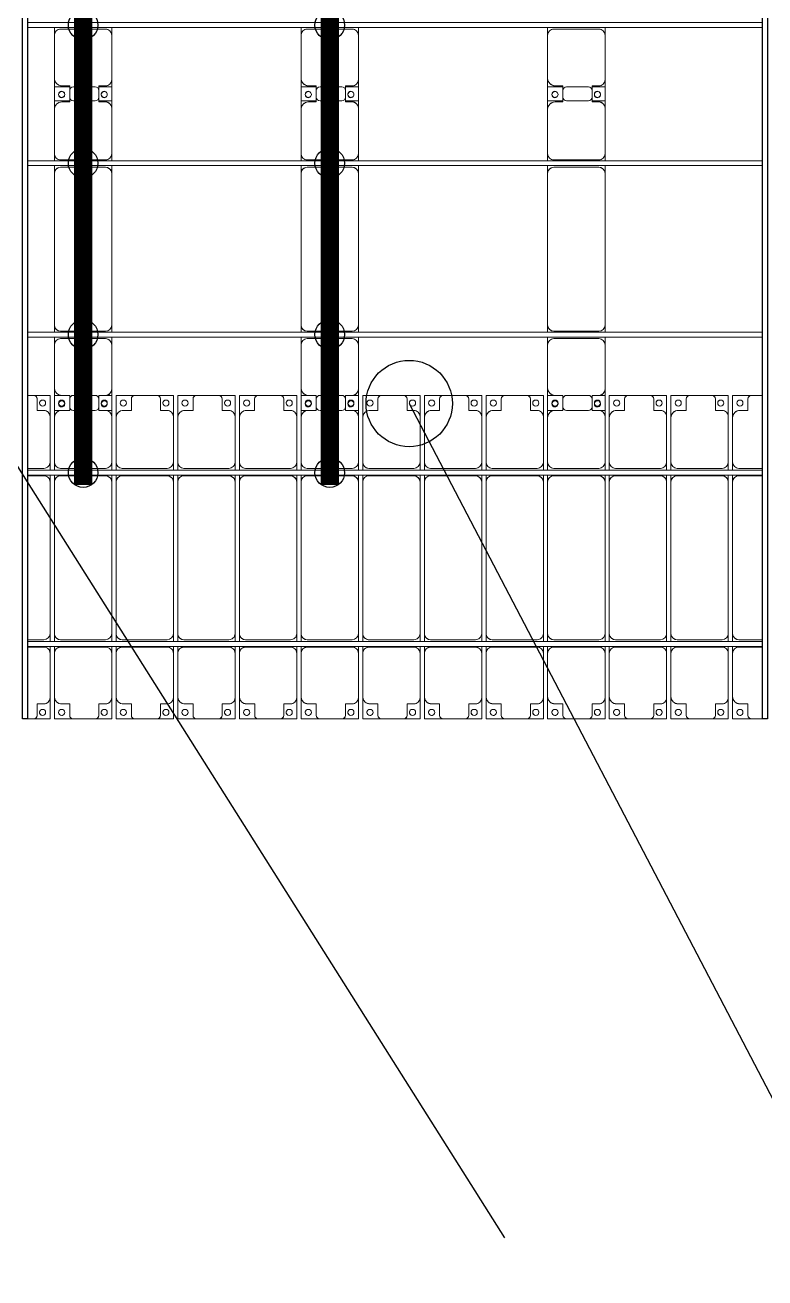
# Model space of a CAD drawing. Header units: millimetres. Extents: x -496478 to -186190, y -204059 to -87354.
# Drawn here: x -457212 to -451212, y -190289 to -180129 of the extents above; entities that cross this region are included whole.
import ezdxf

# ---------------------------------------------------------------- set-up
doc = ezdxf.new("R2010")
doc.units = ezdxf.units.MM
for name, color, linetype, lineweight in [('A-DETL-MBND', 5, 'Continuous', 9), ('A-GENM', 13, 'Continuous', 9), ('S-BEAM', 12, 'Continuous', 9)]:
    doc.layers.add(name, color=color, linetype=linetype, lineweight=lineweight)
for name, color, linetype in [('GC-BICH NEO', 6, 'Continuous'), ('GC-DAY NEO', 5, 'Continuous'), ('GC-HOP 40x60 GIA CUONG', 1, 'Continuous')]:
    doc.layers.add(name, color=color, linetype=linetype)

# ---------------------------------------------------------------- blocks, each defined once
blk = doc.blocks.new('Dai phao do pin - DẢI PHAO ĐỠ PIN-V102-BỐ TRÍ KHUNG KẾT CẤU BÈ PIN 01')
at = {"layer": 'A-DETL-MBND', "color": 8}
for p, q in [((-1312, 242), (-1130, 242)), ((-1312, 182), (-1312, 242)), ((-780, 242), (-1130, 242)), ((-780, 242), (-717, 242)), ((-677, 242), (-620, 242)), ((610, 242), (-620, 242)), ((610, 242), (673, 242)), ((713, 242), (770, 242)), ((1130, 242), (770, 242)), ((1130, 242), (1312, 242)), ((1198, 242), (1380, 242)), ((1198, 118), (1198, 242)), ((1312, 242), (1312, 118)), ((1730, 242), (1380, 242)), ((1730, 242), (1793, 242)), ((-1190, 118), (-1282, 118)), ((-1190, 182), (-1190, 118)), ((-730, -173), (-730, 192)), ((-670, 192), (-670, -173)), ((660, -173), (660, 192)), ((720, 192), (720, -173)), ((1190, 118), (1190, 182)), ((1282, 118), (1190, 118)), ((1320, 118), (1228, 118)), ((1320, 182), (1320, 118)), ((1780, -173), (1780, 192)), ((-1312, 88), (-1312, -88)), ((1198, 88), (1198, -88)), ((1312, -88), (1312, 88)), ((-1312, -223), (-1312, -173)), ((-1282, -118), (-1190, -118)), ((-1190, -118), (-1190, -173)), ((1190, -173), (1190, -118)), ((1190, -118), (1282, -118)), ((1198, -223), (1198, -118)), ((1228, -118), (1320, -118)), ((1312, -118), (1312, -223)), ((1320, -118), (1320, -173)), ((-1140, -223), (-1312, -223)), ((-1140, -223), (-780, -223)), ((-717, -223), (-780, -223)), ((-620, -223), (-677, -223)), ((-620, -223), (610, -223)), ((673, -223), (610, -223)), ((770, -223), (713, -223)), ((770, -223), (1140, -223)), ((1312, -223), (1140, -223)), ((1370, -223), (1198, -223)), ((1370, -223), (1730, -223)), ((1793, -223), (1730, -223))]:
    blk.add_line(p, q, dxfattribs=at)
for centre, radius, start, end in [((-1259, 183), 25, 0, 180), ((-1130, 182), 60, 90, 180), ((-1130, 182), 60, 135, 180), ((-780, 192), 50, 360, 90), ((-780, 192), 50, 360, 45), ((-620, 192), 50, 90, 180), ((-620, 192), 50, 105, 180), ((610, 192), 50, 360, 90), ((610, 192), 50, 15, 90), ((770, 192), 50, 90, 180), ((770, 192), 50, 135, 180), ((1130, 182), 60, 360, 90), ((1130, 182), 60, 360, 45), ((1249, 183), 25, 0, 180), ((1251, 183), 25, 0, 180), ((1380, 182), 60, 90, 180), ((1380, 182), 60, 135, 180), ((1730, 192), 50, 360, 90), ((1730, 192), 50, 360, 45), ((-1282, 88), 30, 90, 180), ((-1259, 183), 25, 180, 0), ((1228, 88), 30, 90, 180), ((1249, 183), 25, 180, 0), ((1251, 183), 25, 180, 0), ((1251, 183), 25, 180, 195), ((1282, 88), 30, 360, 90), ((-1282, -88), 30, 180, 270), ((1228, -88), 30, 180, 270), ((1282, -88), 30, 270, 360), ((-1259, -162), 25, 0, 180), ((-1259, -162), 25, 180, 0), ((-1259, -162), 25, 75, 90), ((-1140, -173), 50, 180, 270), ((-1140, -173), 50, 180, 225), ((-780, -173), 50, 270, 360), ((-780, -173), 50, 315, 360), ((-620, -173), 50, 180, 270), ((-620, -173), 50, 180, 270), ((610, -173), 50, 270, 360), ((610, -173), 50, 285, 360), ((770, -173), 50, 180, 270), ((770, -173), 50, 180, 225), ((1140, -173), 50, 270, 360), ((1140, -173), 50, 315, 360), ((1249, -162), 25, 0, 180), ((1249, -162), 25, 180, 0), ((1251, -162), 25, 0, 180), ((1251, -162), 25, 120, 180), ((1251, -162), 25, 180, 0), ((1251, -162), 25, 75, 105), ((1249, -162), 25, 75, 90), ((1249, -162), 25, 30, 45), ((1249, -162), 25, 360, 15), ((1370, -173), 50, 180, 270), ((1370, -173), 50, 180, 225), ((1730, -173), 50, 270, 360), ((1730, -173), 50, 315, 360)]:
    blk.add_arc(centre, radius, start, end, dxfattribs=at)
blk = doc.blocks.new('Dai phao do pin - DẢI PHAO ĐỠ PIN-V103-BỐ TRÍ KHUNG KẾT CẤU BÈ PIN 01')
at = {"layer": 'A-DETL-MBND', "color": 8}
for p, q in [((-1312, 242), (-1130, 242)), ((-1312, 182), (-1312, 242)), ((-780, 242), (-1130, 242)), ((-780, 242), (-717, 242)), ((-677, 242), (-620, 242)), ((610, 242), (-620, 242)), ((610, 242), (673, 242)), ((713, 242), (770, 242)), ((1130, 242), (770, 242)), ((1130, 242), (1312, 242)), ((1198, 242), (1380, 242)), ((1198, 118), (1198, 242)), ((1312, 242), (1312, 118)), ((1730, 242), (1380, 242)), ((1730, 242), (1793, 242)), ((-1190, 118), (-1282, 118)), ((-1190, 182), (-1190, 118)), ((-730, -173), (-730, 192)), ((-670, 192), (-670, -173)), ((660, -173), (660, 192)), ((720, 192), (720, -173)), ((1190, 118), (1190, 182)), ((1282, 118), (1190, 118)), ((1320, 118), (1228, 118)), ((1320, 182), (1320, 118)), ((1780, -173), (1780, 192)), ((-1312, 88), (-1312, -88)), ((1198, 88), (1198, -88)), ((1312, -88), (1312, 88)), ((-1312, -223), (-1312, -173)), ((-1282, -118), (-1190, -118)), ((-1190, -118), (-1190, -173)), ((1190, -173), (1190, -118)), ((1190, -118), (1282, -118)), ((1198, -223), (1198, -118)), ((1228, -118), (1320, -118)), ((1312, -118), (1312, -223)), ((1320, -118), (1320, -173)), ((-1140, -223), (-1312, -223)), ((-1140, -223), (-780, -223)), ((-717, -223), (-780, -223)), ((-620, -223), (-677, -223)), ((-620, -223), (610, -223)), ((673, -223), (610, -223)), ((770, -223), (713, -223)), ((770, -223), (1140, -223)), ((1312, -223), (1140, -223)), ((1370, -223), (1198, -223)), ((1370, -223), (1730, -223)), ((1793, -223), (1730, -223))]:
    blk.add_line(p, q, dxfattribs=at)
for centre, radius, start, end in [((-1259, 183), 25, 0, 180), ((-1130, 182), 60, 90, 180), ((-1130, 182), 60, 135, 180), ((-780, 192), 50, 360, 90), ((-780, 192), 50, 360, 45), ((-620, 192), 50, 90, 180), ((-620, 192), 50, 105, 180), ((610, 192), 50, 360, 90), ((610, 192), 50, 15, 90), ((770, 192), 50, 90, 180), ((770, 192), 50, 135, 180), ((1130, 182), 60, 360, 90), ((1130, 182), 60, 360, 45), ((1249, 183), 25, 0, 180), ((1251, 183), 25, 0, 180), ((1380, 182), 60, 90, 180), ((1380, 182), 60, 135, 180), ((1730, 192), 50, 360, 90), ((1730, 192), 50, 360, 45), ((-1282, 88), 30, 90, 180), ((-1259, 183), 25, 180, 0), ((1228, 88), 30, 90, 180), ((1249, 183), 25, 180, 0), ((1251, 183), 25, 180, 0), ((1251, 183), 25, 180, 195), ((1282, 88), 30, 360, 90), ((-1282, -88), 30, 180, 270), ((1228, -88), 30, 180, 270), ((1282, -88), 30, 270, 360), ((-1259, -162), 25, 0, 180), ((-1259, -162), 25, 180, 0), ((-1259, -162), 25, 75, 90), ((-1140, -173), 50, 180, 270), ((-1140, -173), 50, 180, 225), ((-780, -173), 50, 270, 360), ((-780, -173), 50, 315, 360), ((-620, -173), 50, 180, 270), ((-620, -173), 50, 180, 270), ((610, -173), 50, 270, 360), ((610, -173), 50, 285, 360), ((770, -173), 50, 180, 270), ((770, -173), 50, 180, 225), ((1140, -173), 50, 270, 360), ((1140, -173), 50, 315, 360), ((1249, -162), 25, 0, 180), ((1249, -162), 25, 180, 0), ((1251, -162), 25, 0, 180), ((1251, -162), 25, 120, 180), ((1251, -162), 25, 180, 0), ((1251, -162), 25, 75, 105), ((1249, -162), 25, 75, 90), ((1249, -162), 25, 30, 45), ((1249, -162), 25, 360, 15), ((1370, -173), 50, 180, 270), ((1370, -173), 50, 180, 225), ((1730, -173), 50, 270, 360), ((1730, -173), 50, 315, 360)]:
    blk.add_arc(centre, radius, start, end, dxfattribs=at)
blk = doc.blocks.new('Dai phao do pin - DẢI PHAO ĐỠ PIN-V104-BỐ TRÍ KHUNG KẾT CẤU BÈ PIN 01')
at = {"layer": 'A-DETL-MBND', "color": 8}
for p, q in [((-1312, 242), (-1130, 242)), ((-1312, 182), (-1312, 242)), ((-780, 242), (-1130, 242)), ((-780, 242), (-717, 242)), ((-677, 242), (-620, 242)), ((610, 242), (-620, 242)), ((610, 242), (673, 242)), ((713, 242), (770, 242)), ((1130, 242), (770, 242)), ((1130, 242), (1312, 242)), ((1198, 242), (1380, 242)), ((1198, 118), (1198, 242)), ((1312, 242), (1312, 118)), ((1730, 242), (1380, 242)), ((1730, 242), (1793, 242)), ((-1190, 118), (-1282, 118)), ((-1190, 182), (-1190, 118)), ((-730, -173), (-730, 192)), ((-670, 192), (-670, -173)), ((660, -173), (660, 192)), ((720, 192), (720, -173)), ((1190, 118), (1190, 182)), ((1282, 118), (1190, 118)), ((1320, 118), (1228, 118)), ((1320, 182), (1320, 118)), ((1780, -173), (1780, 192)), ((-1312, 88), (-1312, -88)), ((1198, 88), (1198, -88)), ((1312, -88), (1312, 88)), ((-1312, -223), (-1312, -173)), ((-1282, -118), (-1190, -118)), ((-1190, -118), (-1190, -173)), ((1190, -173), (1190, -118)), ((1190, -118), (1282, -118)), ((1198, -223), (1198, -118)), ((1228, -118), (1320, -118)), ((1312, -118), (1312, -223)), ((1320, -118), (1320, -173)), ((-1140, -223), (-1312, -223)), ((-1140, -223), (-780, -223)), ((-717, -223), (-780, -223)), ((-620, -223), (-677, -223)), ((-620, -223), (610, -223)), ((673, -223), (610, -223)), ((770, -223), (713, -223)), ((770, -223), (1140, -223)), ((1312, -223), (1140, -223)), ((1370, -223), (1198, -223)), ((1370, -223), (1730, -223)), ((1793, -223), (1730, -223))]:
    blk.add_line(p, q, dxfattribs=at)
for centre, radius, start, end in [((-1259, 183), 25, 0, 180), ((-1130, 182), 60, 90, 180), ((-1130, 182), 60, 135, 180), ((-780, 192), 50, 360, 90), ((-780, 192), 50, 360, 45), ((-620, 192), 50, 90, 180), ((-620, 192), 50, 105, 180), ((610, 192), 50, 360, 90), ((610, 192), 50, 15, 90), ((770, 192), 50, 90, 180), ((770, 192), 50, 135, 180), ((1130, 182), 60, 360, 90), ((1130, 182), 60, 360, 45), ((1249, 183), 25, 0, 180), ((1251, 183), 25, 0, 180), ((1380, 182), 60, 90, 180), ((1380, 182), 60, 135, 180), ((1730, 192), 50, 360, 90), ((1730, 192), 50, 360, 45), ((-1282, 88), 30, 90, 180), ((-1259, 183), 25, 180, 0), ((1228, 88), 30, 90, 180), ((1249, 183), 25, 180, 0), ((1251, 183), 25, 180, 0), ((1251, 183), 25, 180, 195), ((1282, 88), 30, 360, 90), ((-1282, -88), 30, 180, 270), ((1228, -88), 30, 180, 270), ((1282, -88), 30, 270, 360), ((-1259, -162), 25, 0, 180), ((-1259, -162), 25, 180, 0), ((-1259, -162), 25, 75, 90), ((-1140, -173), 50, 180, 270), ((-1140, -173), 50, 180, 225), ((-780, -173), 50, 270, 360), ((-780, -173), 50, 315, 360), ((-620, -173), 50, 180, 270), ((-620, -173), 50, 180, 270), ((610, -173), 50, 270, 360), ((610, -173), 50, 285, 360), ((770, -173), 50, 180, 270), ((770, -173), 50, 180, 225), ((1140, -173), 50, 270, 360), ((1140, -173), 50, 315, 360), ((1249, -162), 25, 0, 180), ((1249, -162), 25, 180, 0), ((1251, -162), 25, 0, 180), ((1251, -162), 25, 120, 180), ((1251, -162), 25, 180, 0), ((1251, -162), 25, 75, 105), ((1249, -162), 25, 75, 90), ((1249, -162), 25, 30, 45), ((1249, -162), 25, 360, 15), ((1370, -173), 50, 180, 270), ((1370, -173), 50, 180, 225), ((1730, -173), 50, 270, 360), ((1730, -173), 50, 315, 360)]:
    blk.add_arc(centre, radius, start, end, dxfattribs=at)
blk = doc.blocks.new('Dải phao đi lại kèm đỡ invester - DẢI PHAO ĐI LẠI-22184-BỐ TRÍ KHUNG KẾT CẤU BÈ PIN 01')
at = {"layer": 'A-DETL-MBND', "color": 8}
for p, q in [((7088, 1312), (7040, 1312)), ((7088, 1312), (7223, 1312)), ((7223, 1312), (7088, 1312)), ((7118, 1190), (7118, 1282)), ((7223, 1312), (7223, 1140)), ((7258, 1312), (7318, 1312)), ((7258, 1130), (7258, 1312)), ((7382, 1282), (7382, 1190)), ((7588, 1312), (7412, 1312)), ((7618, 1190), (7618, 1282)), ((7673, 1312), (7723, 1312)), ((7723, 1312), (7723, 1140)), ((7758, 1312), (7912, 1312)), ((7758, 1130), (7758, 1312)), ((7912, 1312), (7758, 1312)), ((7882, 1282), (7882, 1190)), ((8088, 1312), (7912, 1312)), ((8088, 1312), (8223, 1312)), ((8223, 1312), (8088, 1312)), ((8118, 1190), (8118, 1282)), ((8223, 1312), (8223, 1140)), ((8258, 1312), (8412, 1312)), ((8258, 1130), (8258, 1312)), ((8412, 1312), (8258, 1312)), ((8382, 1282), (8382, 1190)), ((8588, 1312), (8412, 1312)), ((8588, 1312), (8723, 1312)), ((8723, 1312), (8588, 1312)), ((8618, 1190), (8618, 1282)), ((8723, 1312), (8723, 1140)), ((8758, 1312), (8912, 1312)), ((8758, 1130), (8758, 1312)), ((8912, 1312), (8758, 1312)), ((8882, 1282), (8882, 1190)), ((9088, 1312), (8912, 1312)), ((9088, 1312), (9223, 1312)), ((9223, 1312), (9088, 1312)), ((9118, 1190), (9118, 1282)), ((9223, 1312), (9223, 1140)), ((9258, 1312), (9318, 1312)), ((9258, 1130), (9258, 1312)), ((9382, 1282), (9382, 1190)), ((9588, 1312), (9412, 1312)), ((9618, 1190), (9618, 1282)), ((9673, 1312), (9723, 1312)), ((9723, 1312), (9723, 1140)), ((9758, 1312), (9912, 1312)), ((9758, 1130), (9758, 1312)), ((9912, 1312), (9758, 1312)), ((9882, 1282), (9882, 1190)), ((10088, 1312), (9912, 1312)), ((10088, 1312), (10223, 1312)), ((10223, 1312), (10088, 1312)), ((10118, 1190), (10118, 1282)), ((10223, 1312), (10223, 1140)), ((10258, 1312), (10412, 1312)), ((10258, 1130), (10258, 1312)), ((10412, 1312), (10258, 1312)), ((10382, 1282), (10382, 1190)), ((10588, 1312), (10412, 1312)), ((10588, 1312), (10723, 1312)), ((10723, 1312), (10588, 1312)), ((10618, 1190), (10618, 1282)), ((10723, 1312), (10723, 1140)), ((10758, 1312), (10912, 1312)), ((10758, 1130), (10758, 1312)), ((10912, 1312), (10758, 1312)), ((10882, 1282), (10882, 1190)), ((11088, 1312), (10912, 1312)), ((11088, 1312), (11223, 1312)), ((11223, 1312), (11088, 1312)), ((11118, 1190), (11118, 1282)), ((11223, 1312), (11223, 1140)), ((11258, 1312), (11318, 1312)), ((11258, 1130), (11258, 1312)), ((11382, 1282), (11382, 1190)), ((11588, 1312), (11412, 1312)), ((11618, 1190), (11618, 1282)), ((11673, 1312), (11723, 1312)), ((11723, 1312), (11723, 1140)), ((11758, 1312), (11912, 1312)), ((11758, 1130), (11758, 1312)), ((11912, 1312), (11758, 1312)), ((11882, 1282), (11882, 1190)), ((12088, 1312), (11912, 1312)), ((12088, 1312), (12223, 1312)), ((12223, 1312), (12088, 1312)), ((12118, 1190), (12118, 1282)), ((12223, 1312), (12223, 1140)), ((12258, 1312), (12412, 1312)), ((12258, 1130), (12258, 1312)), ((12412, 1312), (12258, 1312)), ((12382, 1282), (12382, 1190)), ((12588, 1312), (12412, 1312)), ((12588, 1312), (12723, 1312)), ((12723, 1312), (12588, 1312)), ((12618, 1190), (12618, 1282)), ((12723, 1312), (12723, 1140)), ((12758, 1312), (12912, 1312)), ((12758, 1130), (12758, 1312)), ((12912, 1312), (12758, 1312)), ((12882, 1282), (12882, 1190)), ((13000, 1312), (12912, 1312)), ((7173, 1190), (7118, 1190)), ((7223, 770), (7223, 1140)), ((7258, 1130), (7258, 770)), ((7382, 1190), (7318, 1190)), ((7673, 1190), (7618, 1190)), ((7723, 770), (7723, 1140)), ((7758, 1130), (7758, 770)), ((7882, 1190), (7818, 1190)), ((8173, 1190), (8118, 1190)), ((8223, 770), (8223, 1140)), ((8258, 1130), (8258, 770)), ((8382, 1190), (8318, 1190)), ((8673, 1190), (8618, 1190)), ((8723, 770), (8723, 1140)), ((8758, 1130), (8758, 770)), ((8882, 1190), (8818, 1190)), ((9173, 1190), (9118, 1190)), ((9223, 770), (9223, 1140)), ((9258, 1130), (9258, 770)), ((9382, 1190), (9318, 1190)), ((9673, 1190), (9618, 1190)), ((9723, 770), (9723, 1140)), ((9758, 1130), (9758, 770)), ((9882, 1190), (9818, 1190)), ((10173, 1190), (10118, 1190)), ((10223, 770), (10223, 1140)), ((10258, 1130), (10258, 770)), ((10382, 1190), (10318, 1190)), ((10673, 1190), (10618, 1190)), ((10723, 770), (10723, 1140)), ((10758, 1130), (10758, 770)), ((10882, 1190), (10818, 1190)), ((11173, 1190), (11118, 1190)), ((11223, 770), (11223, 1140)), ((11258, 1130), (11258, 770)), ((11382, 1190), (11318, 1190)), ((11673, 1190), (11618, 1190)), ((11723, 770), (11723, 1140)), ((11758, 1130), (11758, 770)), ((11882, 1190), (11818, 1190)), ((12173, 1190), (12118, 1190)), ((12223, 770), (12223, 1140)), ((12258, 1130), (12258, 770)), ((12382, 1190), (12318, 1190)), ((12673, 1190), (12618, 1190)), ((12723, 770), (12723, 1140)), ((12758, 1130), (12758, 770)), ((12882, 1190), (12818, 1190)), ((7040, 720), (7173, 720)), ((7223, 770), (7223, 704)), ((7258, 704), (7258, 770)), ((7308, 720), (7673, 720)), ((7723, 770), (7723, 704)), ((7758, 704), (7758, 770)), ((7808, 720), (8173, 720)), ((8223, 770), (8223, 704)), ((8258, 704), (8258, 770)), ((8308, 720), (8673, 720)), ((8723, 770), (8723, 704)), ((8758, 704), (8758, 770)), ((8808, 720), (9173, 720)), ((9223, 770), (9223, 704)), ((9258, 704), (9258, 770)), ((9308, 720), (9673, 720)), ((9723, 770), (9723, 704)), ((9758, 704), (9758, 770)), ((9808, 720), (10173, 720)), ((10223, 770), (10223, 704)), ((10258, 704), (10258, 770)), ((10308, 720), (10673, 720)), ((10723, 770), (10723, 704)), ((10758, 704), (10758, 770)), ((10808, 720), (11173, 720)), ((11223, 770), (11223, 704)), ((11258, 704), (11258, 770)), ((11308, 720), (11673, 720)), ((11723, 770), (11723, 704)), ((11758, 704), (11758, 770)), ((11808, 720), (12173, 720)), ((12223, 770), (12223, 704)), ((12258, 704), (12258, 770)), ((12308, 720), (12673, 720)), ((12723, 770), (12723, 704)), ((12758, 704), (12758, 770)), ((12808, 720), (13000, 720)), ((7173, 660), (7040, 660)), ((7223, 664), (7223, 610)), ((7223, -620), (7223, 610)), ((7258, 610), (7258, 664)), ((7258, 610), (7258, -620)), ((7673, 660), (7308, 660)), ((7723, 664), (7723, 610)), ((7723, -620), (7723, 610)), ((7758, 610), (7758, 664)), ((7758, 610), (7758, -620)), ((8173, 660), (7808, 660)), ((8223, 664), (8223, 610)), ((8223, -620), (8223, 610)), ((8258, 610), (8258, 664)), ((8258, 610), (8258, -620)), ((8673, 660), (8308, 660)), ((8723, 664), (8723, 610)), ((8723, -620), (8723, 610)), ((8758, 610), (8758, 664)), ((8758, 610), (8758, -620)), ((9173, 660), (8808, 660)), ((9223, 664), (9223, 610)), ((9223, -620), (9223, 610)), ((9258, 610), (9258, 664)), ((9258, 610), (9258, -620)), ((9673, 660), (9308, 660)), ((9723, 664), (9723, 610)), ((9723, -620), (9723, 610)), ((9758, 610), (9758, 664)), ((9758, 610), (9758, -620)), ((10173, 660), (9808, 660)), ((10223, 664), (10223, 610)), ((10223, -620), (10223, 610)), ((10258, 610), (10258, 664)), ((10258, 610), (10258, -620)), ((10673, 660), (10308, 660)), ((10723, 664), (10723, 610)), ((10723, -620), (10723, 610)), ((10758, 610), (10758, 664)), ((10758, 610), (10758, -620)), ((11173, 660), (10808, 660)), ((11223, 664), (11223, 610)), ((11223, -620), (11223, 610)), ((11258, 610), (11258, 664)), ((11258, 610), (11258, -620)), ((11673, 660), (11308, 660)), ((11723, 664), (11723, 610)), ((11723, -620), (11723, 610)), ((11758, 610), (11758, 664)), ((11758, 610), (11758, -620)), ((12173, 660), (11808, 660)), ((12223, 664), (12223, 610)), ((12223, -620), (12223, 610)), ((12258, 610), (12258, 664)), ((12258, 610), (12258, -620)), ((12673, 660), (12308, 660)), ((12723, 664), (12723, 610)), ((12723, -620), (12723, 610)), ((12758, 610), (12758, 664)), ((12758, 610), (12758, -620)), ((13000, 660), (12808, 660)), ((7040, -670), (7173, -670)), ((7223, -620), (7223, -686)), ((7258, -686), (7258, -620)), ((7308, -670), (7673, -670)), ((7723, -620), (7723, -686)), ((7758, -686), (7758, -620)), ((7808, -670), (8173, -670)), ((8223, -620), (8223, -686)), ((8258, -686), (8258, -620)), ((8308, -670), (8673, -670)), ((8723, -620), (8723, -686)), ((8758, -686), (8758, -620)), ((8808, -670), (9173, -670)), ((9223, -620), (9223, -686)), ((9258, -686), (9258, -620)), ((9308, -670), (9673, -670)), ((9723, -620), (9723, -686)), ((9758, -686), (9758, -620)), ((9808, -670), (10173, -670)), ((10223, -620), (10223, -686)), ((10258, -686), (10258, -620)), ((10308, -670), (10673, -670)), ((10723, -620), (10723, -686)), ((10758, -686), (10758, -620)), ((10808, -670), (11173, -670)), ((11223, -620), (11223, -686)), ((11258, -686), (11258, -620)), ((11308, -670), (11673, -670)), ((11723, -620), (11723, -686)), ((11758, -686), (11758, -620)), ((11808, -670), (12173, -670)), ((12223, -620), (12223, -686)), ((12258, -686), (12258, -620)), ((12308, -670), (12673, -670)), ((12723, -620), (12723, -686)), ((12758, -686), (12758, -620)), ((12808, -670), (13000, -670)), ((7173, -730), (7040, -730)), ((7223, -726), (7223, -780)), ((7223, -1140), (7223, -780)), ((7258, -780), (7258, -726)), ((7258, -780), (7258, -1130)), ((7673, -730), (7308, -730)), ((7723, -726), (7723, -780)), ((7723, -1140), (7723, -780)), ((7758, -780), (7758, -726)), ((7758, -780), (7758, -1130)), ((8173, -730), (7808, -730)), ((8223, -726), (8223, -780)), ((8223, -1140), (8223, -780)), ((8258, -780), (8258, -726)), ((8258, -780), (8258, -1130)), ((8673, -730), (8308, -730)), ((8723, -726), (8723, -780)), ((8723, -1140), (8723, -780)), ((8758, -780), (8758, -726)), ((8758, -780), (8758, -1130)), ((9173, -730), (8808, -730)), ((9223, -726), (9223, -780)), ((9223, -1140), (9223, -780)), ((9258, -780), (9258, -726)), ((9258, -780), (9258, -1130)), ((9673, -730), (9308, -730)), ((9723, -726), (9723, -780)), ((9723, -1140), (9723, -780)), ((9758, -780), (9758, -726)), ((9758, -780), (9758, -1130)), ((10173, -730), (9808, -730)), ((10223, -726), (10223, -780)), ((10223, -1140), (10223, -780)), ((10258, -780), (10258, -726)), ((10258, -780), (10258, -1130)), ((10673, -730), (10308, -730)), ((10723, -726), (10723, -780)), ((10723, -1140), (10723, -780)), ((10758, -780), (10758, -726)), ((10758, -780), (10758, -1130)), ((11173, -730), (10808, -730)), ((11223, -726), (11223, -780)), ((11223, -1140), (11223, -780)), ((11258, -780), (11258, -726)), ((11258, -780), (11258, -1130)), ((11673, -730), (11308, -730)), ((11723, -726), (11723, -780)), ((11723, -1140), (11723, -780)), ((11758, -780), (11758, -726)), ((11758, -780), (11758, -1130)), ((12173, -730), (11808, -730)), ((12223, -726), (12223, -780)), ((12223, -1140), (12223, -780)), ((12258, -780), (12258, -726)), ((12258, -780), (12258, -1130)), ((12673, -730), (12308, -730)), ((12723, -726), (12723, -780)), ((12723, -1140), (12723, -780)), ((12758, -780), (12758, -726)), ((12758, -780), (12758, -1130)), ((13000, -730), (12808, -730)), ((7118, -1282), (7118, -1190)), ((7118, -1190), (7173, -1190)), ((7223, -1140), (7223, -1312)), ((7258, -1312), (7258, -1130)), ((7318, -1190), (7382, -1190)), ((7382, -1190), (7382, -1282)), ((7618, -1282), (7618, -1190)), ((7618, -1190), (7673, -1190)), ((7723, -1140), (7723, -1312)), ((7758, -1312), (7758, -1130)), ((7818, -1190), (7882, -1190)), ((7882, -1190), (7882, -1282)), ((8118, -1282), (8118, -1190)), ((8118, -1190), (8173, -1190)), ((8223, -1140), (8223, -1312)), ((8258, -1312), (8258, -1130)), ((8318, -1190), (8382, -1190)), ((8382, -1190), (8382, -1282)), ((8618, -1282), (8618, -1190)), ((8618, -1190), (8673, -1190)), ((8723, -1140), (8723, -1312)), ((8758, -1312), (8758, -1130)), ((8818, -1190), (8882, -1190)), ((8882, -1190), (8882, -1282)), ((9118, -1282), (9118, -1190)), ((9118, -1190), (9173, -1190)), ((9223, -1140), (9223, -1312)), ((9258, -1312), (9258, -1130)), ((9318, -1190), (9382, -1190)), ((9382, -1190), (9382, -1282)), ((9618, -1282), (9618, -1190)), ((9618, -1190), (9673, -1190)), ((9723, -1140), (9723, -1312)), ((9758, -1312), (9758, -1130)), ((9818, -1190), (9882, -1190)), ((9882, -1190), (9882, -1282)), ((10118, -1282), (10118, -1190)), ((10118, -1190), (10173, -1190)), ((10223, -1140), (10223, -1312)), ((10258, -1312), (10258, -1130)), ((10318, -1190), (10382, -1190)), ((10382, -1190), (10382, -1282)), ((10618, -1282), (10618, -1190)), ((10618, -1190), (10673, -1190)), ((10723, -1140), (10723, -1312)), ((10758, -1312), (10758, -1130)), ((10818, -1190), (10882, -1190)), ((10882, -1190), (10882, -1282)), ((11118, -1282), (11118, -1190)), ((11118, -1190), (11173, -1190)), ((11223, -1140), (11223, -1312)), ((11258, -1312), (11258, -1130)), ((11318, -1190), (11382, -1190)), ((11382, -1190), (11382, -1282)), ((11618, -1282), (11618, -1190)), ((11618, -1190), (11673, -1190)), ((11723, -1140), (11723, -1312)), ((11758, -1312), (11758, -1130)), ((11818, -1190), (11882, -1190)), ((11882, -1190), (11882, -1282)), ((12118, -1282), (12118, -1190)), ((12118, -1190), (12173, -1190)), ((12223, -1140), (12223, -1312)), ((12258, -1312), (12258, -1130)), ((12318, -1190), (12382, -1190)), ((12382, -1190), (12382, -1282)), ((12618, -1282), (12618, -1190)), ((12618, -1190), (12673, -1190)), ((12723, -1140), (12723, -1312)), ((12758, -1312), (12758, -1130)), ((12818, -1190), (12882, -1190)), ((12882, -1190), (12882, -1282)), ((7040, -1312), (7088, -1312)), ((7223, -1312), (7088, -1312)), ((7088, -1312), (7223, -1312)), ((7412, -1312), (7258, -1312)), ((7258, -1312), (7412, -1312)), ((7412, -1312), (7588, -1312)), ((7723, -1312), (7588, -1312)), ((7588, -1312), (7723, -1312)), ((7912, -1312), (7758, -1312)), ((7758, -1312), (7912, -1312)), ((7912, -1312), (8088, -1312)), ((8223, -1312), (8088, -1312)), ((8088, -1312), (8223, -1312)), ((8412, -1312), (8258, -1312)), ((8258, -1312), (8412, -1312)), ((8412, -1312), (8588, -1312)), ((8723, -1312), (8588, -1312)), ((8588, -1312), (8723, -1312)), ((8912, -1312), (8758, -1312)), ((8758, -1312), (8912, -1312)), ((8912, -1312), (9088, -1312)), ((9223, -1312), (9088, -1312)), ((9088, -1312), (9223, -1312)), ((9412, -1312), (9258, -1312)), ((9258, -1312), (9412, -1312)), ((9412, -1312), (9588, -1312)), ((9723, -1312), (9588, -1312)), ((9588, -1312), (9723, -1312)), ((9912, -1312), (9758, -1312)), ((9758, -1312), (9912, -1312)), ((9912, -1312), (10088, -1312)), ((10223, -1312), (10088, -1312)), ((10088, -1312), (10223, -1312)), ((10412, -1312), (10258, -1312)), ((10258, -1312), (10412, -1312)), ((10412, -1312), (10588, -1312)), ((10723, -1312), (10588, -1312)), ((10588, -1312), (10723, -1312)), ((10912, -1312), (10758, -1312)), ((10758, -1312), (10912, -1312)), ((10912, -1312), (11088, -1312)), ((11223, -1312), (11088, -1312)), ((11088, -1312), (11223, -1312)), ((11412, -1312), (11258, -1312)), ((11258, -1312), (11412, -1312)), ((11412, -1312), (11588, -1312)), ((11723, -1312), (11588, -1312)), ((11588, -1312), (11723, -1312)), ((11912, -1312), (11758, -1312)), ((11758, -1312), (11912, -1312)), ((11912, -1312), (12088, -1312)), ((12223, -1312), (12088, -1312)), ((12088, -1312), (12223, -1312)), ((12412, -1312), (12258, -1312)), ((12258, -1312), (12412, -1312)), ((12412, -1312), (12588, -1312)), ((12723, -1312), (12588, -1312)), ((12588, -1312), (12723, -1312)), ((12912, -1312), (12758, -1312)), ((12758, -1312), (12912, -1312)), ((12912, -1312), (13000, -1312))]:
    blk.add_line(p, q, dxfattribs=at)
for centre, radius, start, end in [((7088, 1282), 30, 360, 90), ((7088, 1282), 30, 75, 90), ((7088, 1282), 30, 15, 90), ((7088, 1282), 30, 75, 90), ((7162, 1249), 25, 90, 270), ((7162, 1249), 25, 150, 180), ((7162, 1249), 25, 120, 135), ((7162, 1249), 25, 90, 105), ((7162, 1249), 25, 270, 90), ((7317, 1249), 25, 90, 270), ((7317, 1249), 25, 270, 90), ((7412, 1282), 30, 90, 180), ((7588, 1282), 30, 360, 90), ((7662, 1249), 25, 90, 270), ((7662, 1249), 25, 270, 90), ((7817, 1249), 25, 90, 270), ((7817, 1249), 25, 270, 90), ((7912, 1282), 30, 90, 180), ((7912, 1282), 30, 90, 165), ((7912, 1282), 30, 90, 105), ((7912, 1282), 30, 90, 105), ((8088, 1282), 30, 360, 90), ((8088, 1282), 30, 75, 90), ((8088, 1282), 30, 15, 90), ((8088, 1282), 30, 75, 90), ((8162, 1249), 25, 90, 270), ((8162, 1249), 25, 150, 180), ((8162, 1249), 25, 120, 135), ((8162, 1249), 25, 90, 105), ((8162, 1249), 25, 270, 90), ((8317, 1249), 25, 90, 270), ((8317, 1249), 25, 270, 90), ((8412, 1282), 30, 90, 180), ((8412, 1282), 30, 90, 165), ((8412, 1282), 30, 90, 105), ((8412, 1282), 30, 90, 105), ((8588, 1282), 30, 360, 90), ((8588, 1282), 30, 75, 90), ((8588, 1282), 30, 15, 90), ((8588, 1282), 30, 75, 90), ((8662, 1249), 25, 90, 270), ((8662, 1249), 25, 150, 180), ((8662, 1249), 25, 120, 135), ((8662, 1249), 25, 90, 105), ((8662, 1249), 25, 270, 90), ((8817, 1249), 25, 90, 270), ((8817, 1249), 25, 270, 90), ((8912, 1282), 30, 90, 180), ((8912, 1282), 30, 90, 165), ((8912, 1282), 30, 90, 105), ((8912, 1282), 30, 90, 105), ((9088, 1282), 30, 360, 90), ((9088, 1282), 30, 75, 90), ((9088, 1282), 30, 15, 90), ((9088, 1282), 30, 75, 90), ((9162, 1249), 25, 90, 270), ((9162, 1249), 25, 150, 180), ((9162, 1249), 25, 120, 135), ((9162, 1249), 25, 90, 105), ((9162, 1249), 25, 270, 90), ((9317, 1249), 25, 90, 270), ((9317, 1249), 25, 270, 90), ((9412, 1282), 30, 90, 180), ((9588, 1282), 30, 360, 90), ((9662, 1249), 25, 90, 270), ((9662, 1249), 25, 270, 90), ((9817, 1249), 25, 90, 270), ((9817, 1249), 25, 270, 90), ((9912, 1282), 30, 90, 180), ((9912, 1282), 30, 90, 165), ((9912, 1282), 30, 90, 105), ((9912, 1282), 30, 90, 105), ((10088, 1282), 30, 360, 90), ((10088, 1282), 30, 75, 90), ((10088, 1282), 30, 15, 90), ((10088, 1282), 30, 75, 90), ((10162, 1249), 25, 90, 270), ((10162, 1249), 25, 150, 180), ((10162, 1249), 25, 120, 135), ((10162, 1249), 25, 90, 105), ((10162, 1249), 25, 270, 90), ((10317, 1249), 25, 90, 270), ((10317, 1249), 25, 270, 90), ((10412, 1282), 30, 90, 180), ((10412, 1282), 30, 90, 165), ((10412, 1282), 30, 90, 105), ((10412, 1282), 30, 90, 105), ((10588, 1282), 30, 0, 90), ((10588, 1282), 30, 75, 90), ((10588, 1282), 30, 15, 90), ((10588, 1282), 30, 75, 90), ((10662, 1249), 25, 90, 270), ((10662, 1249), 25, 150, 180), ((10662, 1249), 25, 120, 135), ((10662, 1249), 25, 90, 105), ((10662, 1249), 25, 270, 90), ((10817, 1249), 25, 90, 270), ((10817, 1249), 25, 270, 90), ((10912, 1282), 30, 90, 180), ((10912, 1282), 30, 90, 165), ((10912, 1282), 30, 90, 105), ((10912, 1282), 30, 90, 105), ((11088, 1282), 30, 0, 90), ((11088, 1282), 30, 75, 90), ((11088, 1282), 30, 15, 90), ((11088, 1282), 30, 75, 90), ((11162, 1249), 25, 90, 270), ((11162, 1249), 25, 150, 180), ((11162, 1249), 25, 120, 135), ((11162, 1249), 25, 90, 105), ((11162, 1249), 25, 270, 90), ((11317, 1249), 25, 90, 270), ((11317, 1249), 25, 270, 90), ((11412, 1282), 30, 90, 180), ((11588, 1282), 30, 0, 90), ((11662, 1249), 25, 90, 270), ((11662, 1249), 25, 270, 90), ((11817, 1249), 25, 90, 270), ((11817, 1249), 25, 270, 90), ((11912, 1282), 30, 90, 180), ((11912, 1282), 30, 90, 165), ((11912, 1282), 30, 90, 105), ((11912, 1282), 30, 90, 105), ((12088, 1282), 30, 360, 90), ((12088, 1282), 30, 75, 90), ((12088, 1282), 30, 15, 90), ((12088, 1282), 30, 75, 90), ((12162, 1249), 25, 90, 270), ((12162, 1249), 25, 150, 180), ((12162, 1249), 25, 120, 135), ((12162, 1249), 25, 90, 105), ((12162, 1249), 25, 270, 90), ((12317, 1249), 25, 90, 270), ((12317, 1249), 25, 270, 90), ((12412, 1282), 30, 90, 180), ((12412, 1282), 30, 90, 165), ((12412, 1282), 30, 90, 105), ((12412, 1282), 30, 90, 105), ((12588, 1282), 30, 360, 90), ((12588, 1282), 30, 75, 90), ((12588, 1282), 30, 15, 90), ((12588, 1282), 30, 75, 90), ((12662, 1249), 25, 90, 270), ((12662, 1249), 25, 150, 180), ((12662, 1249), 25, 120, 135), ((12662, 1249), 25, 90, 105), ((12662, 1249), 25, 270, 90), ((12817, 1249), 25, 90, 270), ((12817, 1249), 25, 270, 90), ((12912, 1282), 30, 90, 180), ((12912, 1282), 30, 90, 165), ((12912, 1282), 30, 90, 105), ((12912, 1282), 30, 90, 105), ((7173, 1140), 50, 0, 90), ((7173, 1140), 50, 45, 90), ((7318, 1130), 60, 90, 180), ((7318, 1130), 60, 90, 135), ((7673, 1140), 50, 0, 90), ((7673, 1140), 50, 45, 90), ((7818, 1130), 60, 90, 180), ((7818, 1130), 60, 90, 135), ((8173, 1140), 50, 0, 90), ((8173, 1140), 50, 45, 89.7429), ((8318, 1130), 60, 90, 180), ((8318, 1130), 60, 90, 135), ((8673, 1140), 50, 0, 90), ((8673, 1140), 50, 45, 90), ((8818, 1130), 60, 90, 180), ((8818, 1130), 60, 90, 135), ((9173, 1140), 50, 0, 90), ((9173, 1140), 50, 45, 90), ((9318, 1130), 60, 90, 180), ((9318, 1130), 60, 90, 135), ((9673, 1140), 50, 0, 90), ((9673, 1140), 50, 45, 90), ((9818, 1130), 60, 90, 180), ((9818, 1130), 60, 90, 130.7097), ((10173, 1140), 50, 0, 90), ((10173, 1140), 50, 45, 90), ((10318, 1130), 60, 90, 180), ((10318, 1130), 60, 90, 135), ((10673, 1140), 50, 0, 90), ((10673, 1140), 50, 45, 90), ((10818, 1130), 60, 90, 180), ((10818, 1130), 60, 90, 135), ((11173, 1140), 50, 0, 90), ((11173, 1140), 50, 45, 90), ((11318, 1130), 60, 90, 180), ((11318, 1130), 60, 90, 135), ((11673, 1140), 50, 360, 90), ((11673, 1140), 50, 45, 90), ((11818, 1130), 60, 90, 180), ((11818, 1130), 60, 90, 135), ((12173, 1140), 50, 360, 90), ((12173, 1140), 50, 45, 90), ((12318, 1130), 60, 90, 180), ((12318, 1130), 60, 90, 135), ((12673, 1140), 50, 360, 90), ((12673, 1140), 50, 45, 90), ((12818, 1130), 60, 90, 180), ((12818, 1130), 60, 90, 135), ((7173, 770), 50, 270, 0), ((7173, 770), 50, 270, 315), ((7308, 770), 50, 180, 270), ((7308, 770), 50, 225, 270), ((7673, 770), 50, 270, 0), ((7673, 770), 50, 270, 315), ((7808, 770), 50, 180, 270), ((7808, 770), 50, 225, 270), ((8173, 770), 50, 270, 360), ((8173, 770), 50, 270.2499, 315), ((8308, 770), 50, 180, 270), ((8308, 770), 50, 225, 270), ((8673, 770), 50, 270, 0), ((8673, 770), 50, 270, 315), ((8808, 770), 50, 180, 270), ((8808, 770), 50, 225, 270), ((9173, 770), 50, 270, 0), ((9173, 770), 50, 270, 315), ((9308, 770), 50, 180, 270), ((9308, 770), 50, 225, 270), ((9673, 770), 50, 270, 0), ((9673, 770), 50, 270, 315), ((9808, 770), 50, 180, 270), ((9808, 770), 50, 234.3824, 270), ((10173, 770), 50, 270, 360), ((10173, 770), 50, 270, 315), ((10308, 770), 50, 180, 270), ((10308, 770), 50, 225, 270), ((10673, 770), 50, 270, 0), ((10673, 770), 50, 270, 315), ((10808, 770), 50, 180, 270), ((10808, 770), 50, 225, 270), ((11173, 770), 50, 270, 0), ((11173, 770), 50, 270, 315), ((11308, 770), 50, 180, 270), ((11308, 770), 50, 225, 270), ((11673, 770), 50, 270, 0), ((11673, 770), 50, 270, 315), ((11808, 770), 50, 180, 270), ((11808, 770), 50, 225, 270), ((12173, 770), 50, 270, 360), ((12173, 770), 50, 270, 315), ((12308, 770), 50, 180, 270), ((12308, 770), 50, 225, 270), ((12673, 770), 50, 270, 360), ((12673, 770), 50, 270, 315), ((12808, 770), 50, 180, 270), ((12808, 770), 50, 225, 270), ((7173, 610), 50, 360, 90), ((7173, 610), 50, 15, 90), ((7308, 610), 50, 90, 180), ((7308, 610), 50, 105, 180), ((7673, 610), 50, 360, 90), ((7673, 610), 50, 15, 90), ((7808, 610), 50, 90, 180), ((7808, 610), 50, 105, 180), ((8173, 610), 50, 360, 90), ((8173, 610), 50, 15, 89.751), ((8308, 610), 50, 90, 180), ((8308, 610), 50, 105, 180), ((8673, 610), 50, 360, 90), ((8673, 610), 50, 15, 90), ((8808, 610), 50, 90, 180), ((8808, 610), 50, 105, 180), ((9173, 610), 50, 360, 90), ((9173, 610), 50, 15, 90), ((9308, 610), 50, 90, 180), ((9308, 610), 50, 105, 180), ((9673, 610), 50, 360, 90), ((9673, 610), 50, 15, 90), ((9808, 610), 50, 90, 180), ((9808, 610), 50, 135, 180), ((9808, 610), 50, 105, 120), ((10173, 610), 50, 360, 90), ((10173, 610), 50, 15, 90), ((10308, 610), 50, 90, 180), ((10308, 610), 50, 105, 180), ((10673, 610), 50, 360, 90), ((10673, 610), 50, 15, 90), ((10808, 610), 50, 90, 180), ((10808, 610), 50, 105, 180), ((11173, 610), 50, 360, 90), ((11173, 610), 50, 15, 90), ((11308, 610), 50, 90, 180), ((11308, 610), 50, 105, 180), ((11673, 610), 50, 0, 90), ((11673, 610), 50, 15, 90), ((11808, 610), 50, 90, 180), ((11808, 610), 50, 105, 180), ((12173, 610), 50, 0, 90), ((12173, 610), 50, 15, 90), ((12308, 610), 50, 90, 180), ((12308, 610), 50, 105, 180), ((12673, 610), 50, 0, 90), ((12673, 610), 50, 15, 90), ((12808, 610), 50, 90, 180), ((12808, 610), 50, 105, 180), ((7173, -620), 50, 270, 360), ((7173, -620), 50, 270, 360), ((7308, -620), 50, 180, 270), ((7308, -620), 50, 195, 270), ((7673, -620), 50, 270, 360), ((7673, -620), 50, 270, 360), ((7808, -620), 50, 180, 270), ((7808, -620), 50, 195, 270), ((8173, -620), 50, 270, 360), ((8173, -620), 50, 270.2286, 0), ((8308, -620), 50, 180, 270), ((8308, -620), 50, 195, 270), ((8673, -620), 50, 270, 0), ((8673, -620), 50, 270, 0), ((8808, -620), 50, 180, 270), ((8808, -620), 50, 195, 270), ((9173, -620), 50, 270, 0), ((9173, -620), 50, 270, 0), ((9308, -620), 50, 180, 270), ((9308, -620), 50, 195, 270), ((9673, -620), 50, 270, 360), ((9673, -620), 50, 270, 360), ((9808, -620), 50, 180, 270), ((9808, -620), 50, 195, 234.3558), ((9808, -620), 50, 240, 270), ((10173, -620), 50, 270, 0), ((10173, -620), 50, 270, 0), ((10308, -620), 50, 180, 270), ((10308, -620), 50, 195, 270), ((10673, -620), 50, 270, 0), ((10673, -620), 50, 270, 0), ((10808, -620), 50, 180, 270), ((10808, -620), 50, 195, 270), ((11173, -620), 50, 270, 0), ((11173, -620), 50, 270, 0), ((11308, -620), 50, 180, 270), ((11308, -620), 50, 195, 270), ((11673, -620), 50, 270, 0), ((11673, -620), 50, 270, 0), ((11808, -620), 50, 180, 270), ((11808, -620), 50, 195, 270), ((12173, -620), 50, 270, 360), ((12173, -620), 50, 270, 360), ((12308, -620), 50, 180, 270), ((12308, -620), 50, 195, 270), ((12673, -620), 50, 270, 360), ((12673, -620), 50, 270, 360), ((12808, -620), 50, 180, 270), ((12808, -620), 50, 195, 270), ((7173, -780), 50, 360, 90), ((7173, -780), 50, 45, 90), ((7308, -780), 50, 90, 180), ((7308, -780), 50, 90, 135), ((7673, -780), 50, 360, 90), ((7673, -780), 50, 45, 90), ((7808, -780), 50, 90, 180), ((7808, -780), 50, 90, 135), ((8173, -780), 50, 360, 90), ((8173, -780), 50, 45, 89.7723), ((8308, -780), 50, 90, 180), ((8308, -780), 50, 90, 135), ((8673, -780), 50, 360, 90), ((8673, -780), 50, 45, 90), ((8808, -780), 50, 90, 180), ((8808, -780), 50, 90, 135), ((9173, -780), 50, 360, 90), ((9173, -780), 50, 45, 90), ((9308, -780), 50, 90, 180), ((9308, -780), 50, 90, 135), ((9673, -780), 50, 360, 90), ((9673, -780), 50, 45, 90), ((9808, -780), 50, 90, 180), ((9808, -780), 50, 90, 125.6457), ((10173, -780), 50, 360, 90), ((10173, -780), 50, 45, 90), ((10308, -780), 50, 90, 180), ((10308, -780), 50, 90, 135), ((10673, -780), 50, 0, 90), ((10673, -780), 50, 45, 90), ((10808, -780), 50, 90, 180), ((10808, -780), 50, 90, 135), ((11173, -780), 50, 360, 90), ((11173, -780), 50, 45, 90), ((11308, -780), 50, 90, 180), ((11308, -780), 50, 90, 135), ((11673, -780), 50, 360, 90), ((11673, -780), 50, 45, 90), ((11808, -780), 50, 90, 180), ((11808, -780), 50, 90, 135), ((12173, -780), 50, 360, 90), ((12173, -780), 50, 45, 90), ((12308, -780), 50, 90, 180), ((12308, -780), 50, 90, 135), ((12673, -780), 50, 360, 90), ((12673, -780), 50, 45, 90), ((12808, -780), 50, 90, 180), ((12808, -780), 50, 90, 135), ((7173, -1140), 50, 270, 360), ((7173, -1140), 50, 270, 315), ((7318, -1130), 60, 180, 270), ((7318, -1130), 60, 225, 270), ((7673, -1140), 50, 270, 360), ((7673, -1140), 50, 270, 315), ((7818, -1130), 60, 180, 270), ((7818, -1130), 60, 225, 270), ((8173, -1140), 50, 270, 360), ((8173, -1140), 50, 270.2206, 315), ((8318, -1130), 60, 180, 270), ((8318, -1130), 60, 225, 270), ((8673, -1140), 50, 270, 0), ((8673, -1140), 50, 270, 315), ((8818, -1130), 60, 180, 270), ((8818, -1130), 60, 225, 270), ((9173, -1140), 50, 270, 360), ((9173, -1140), 50, 270, 315), ((9318, -1130), 60, 180, 270), ((9318, -1130), 60, 225, 270), ((9673, -1140), 50, 270, 360), ((9673, -1140), 50, 270, 315), ((9818, -1130), 60, 180, 270), ((9818, -1130), 60, 229.2527, 270), ((10173, -1140), 50, 270, 360), ((10173, -1140), 50, 270, 315), ((10318, -1130), 60, 180, 270), ((10318, -1130), 60, 225, 270), ((10673, -1140), 50, 270, 360), ((10673, -1140), 50, 270, 315), ((10818, -1130), 60, 180, 270), ((10818, -1130), 60, 225, 270), ((11173, -1140), 50, 270, 0), ((11173, -1140), 50, 270, 315), ((11318, -1130), 60, 180, 270), ((11318, -1130), 60, 225, 270), ((11673, -1140), 50, 270, 360), ((11673, -1140), 50, 270, 315), ((11818, -1130), 60, 180, 270), ((11818, -1130), 60, 225, 270), ((12173, -1140), 50, 270, 0), ((12173, -1140), 50, 270, 315), ((12318, -1130), 60, 180, 270), ((12318, -1130), 60, 225, 270), ((12673, -1140), 50, 270, 360), ((12673, -1140), 50, 270, 315), ((12818, -1130), 60, 180, 270), ((12818, -1130), 60, 225, 270), ((7088, -1282), 30, 270, 0), ((7088, -1282), 30, 270, 345), ((7088, -1282), 30, 270, 285), ((7088, -1282), 30, 270, 285), ((7088, -1282), 30, 315, 330), ((7088, -1282), 30, 315, 330), ((7162, -1259), 25, 90, 270), ((7162, -1259), 25, 165, 270), ((7162, -1259), 25, 270, 90), ((7162, -1259), 25, 360, 15), ((7317, -1259), 25, 90, 270), ((7317, -1259), 25, 165, 180), ((7317, -1259), 25, 270, 90), ((7317, -1259), 25, 270, 285), ((7412, -1282), 30, 180, 270), ((7412, -1282), 30, 195, 270), ((7412, -1282), 30, 255, 270), ((7412, -1282), 30, 255, 270), ((7588, -1282), 30, 270, 0), ((7588, -1282), 30, 270, 345), ((7588, -1282), 30, 270, 285), ((7588, -1282), 30, 270, 285), ((7588, -1282), 30, 315, 330), ((7588, -1282), 30, 315, 330), ((7662, -1259), 25, 90, 270), ((7662, -1259), 25, 165, 270), ((7662, -1259), 25, 270, 90), ((7662, -1259), 25, 360, 15), ((7817, -1259), 25, 90, 270), ((7817, -1259), 25, 165, 180), ((7817, -1259), 25, 270, 90), ((7817, -1259), 25, 270, 285), ((7912, -1282), 30, 180, 270), ((7912, -1282), 30, 195, 270), ((7912, -1282), 30, 255, 270), ((7912, -1282), 30, 255, 270), ((8088, -1282), 30, 270, 360), ((8088, -1282), 30, 270, 345), ((8088, -1282), 30, 270, 285), ((8088, -1282), 30, 270, 285), ((8088, -1282), 30, 315, 330), ((8088, -1282), 30, 315, 330), ((8162, -1259), 25, 90, 270), ((8162, -1259), 25, 165, 270), ((8162, -1259), 25, 270, 90), ((8162, -1259), 25, 0, 15), ((8317, -1259), 25, 90, 270), ((8317, -1259), 25, 165, 180), ((8317, -1259), 25, 270, 90), ((8317, -1259), 25, 270, 285), ((8412, -1282), 30, 180, 270), ((8412, -1282), 30, 195, 270), ((8412, -1282), 30, 255, 270), ((8412, -1282), 30, 255, 270), ((8588, -1282), 30, 270, 360), ((8588, -1282), 30, 270, 345), ((8588, -1282), 30, 270, 285), ((8588, -1282), 30, 270, 285), ((8588, -1282), 30, 315, 330), ((8588, -1282), 30, 315, 330), ((8662, -1259), 25, 90, 270), ((8662, -1259), 25, 165, 270), ((8662, -1259), 25, 270, 90), ((8662, -1259), 25, 360, 15), ((8817, -1259), 25, 90, 270), ((8817, -1259), 25, 165, 180), ((8817, -1259), 25, 270, 90), ((8817, -1259), 25, 270, 285), ((8912, -1282), 30, 180, 270), ((8912, -1282), 30, 195, 270), ((8912, -1282), 30, 255, 270), ((8912, -1282), 30, 255, 270), ((9088, -1282), 30, 270, 0), ((9088, -1282), 30, 270, 345), ((9088, -1282), 30, 270, 285), ((9088, -1282), 30, 270, 285), ((9088, -1282), 30, 315, 330), ((9088, -1282), 30, 315, 330), ((9162, -1259), 25, 90, 270), ((9162, -1259), 25, 165, 270), ((9162, -1259), 25, 270, 90), ((9162, -1259), 25, 0, 15), ((9317, -1259), 25, 90, 270), ((9317, -1259), 25, 165, 180), ((9317, -1259), 25, 270, 90), ((9317, -1259), 25, 270, 285), ((9412, -1282), 30, 180, 270), ((9412, -1282), 30, 195, 270), ((9412, -1282), 30, 255, 270), ((9412, -1282), 30, 255, 270), ((9588, -1282), 30, 270, 0), ((9588, -1282), 30, 270, 345), ((9588, -1282), 30, 270, 285), ((9588, -1282), 30, 270, 285), ((9588, -1282), 30, 315, 330), ((9588, -1282), 30, 315, 330), ((9662, -1259), 25, 90, 270), ((9662, -1259), 25, 165, 270), ((9662, -1259), 25, 270, 90), ((9662, -1259), 25, 0, 15), ((9817, -1259), 25, 90, 270), ((9817, -1259), 25, 165, 180), ((9817, -1259), 25, 270, 90), ((9817, -1259), 25, 270, 285), ((9912, -1282), 30, 180, 270), ((9912, -1282), 30, 195, 270), ((9912, -1282), 30, 255, 270), ((9912, -1282), 30, 255, 270), ((10088, -1282), 30, 270, 0), ((10088, -1282), 30, 270, 345), ((10088, -1282), 30, 270, 285), ((10088, -1282), 30, 270, 285), ((10088, -1282), 30, 315, 330), ((10088, -1282), 30, 315, 330), ((10162, -1259), 25, 90, 270), ((10162, -1259), 25, 165, 270), ((10162, -1259), 25, 270, 90), ((10162, -1259), 25, 360, 15), ((10317, -1259), 25, 90, 270), ((10317, -1259), 25, 165, 180), ((10317, -1259), 25, 270, 90), ((10317, -1259), 25, 270, 285), ((10412, -1282), 30, 180, 270), ((10412, -1282), 30, 195, 270), ((10412, -1282), 30, 255, 270), ((10412, -1282), 30, 255, 270), ((10588, -1282), 30, 270, 0), ((10588, -1282), 30, 270, 345), ((10588, -1282), 30, 270, 285), ((10588, -1282), 30, 270, 285), ((10588, -1282), 30, 315, 330), ((10588, -1282), 30, 315, 330), ((10662, -1259), 25, 90, 270), ((10662, -1259), 25, 165, 270), ((10662, -1259), 25, 270, 90), ((10662, -1259), 25, 0, 15), ((10817, -1259), 25, 90, 270), ((10817, -1259), 25, 165, 180), ((10817, -1259), 25, 270, 90), ((10817, -1259), 25, 270, 285), ((10912, -1282), 30, 180, 270), ((10912, -1282), 30, 195, 270), ((10912, -1282), 30, 255, 270), ((10912, -1282), 30, 255, 270), ((11088, -1282), 30, 270, 0), ((11088, -1282), 30, 270, 345), ((11088, -1282), 30, 270, 285), ((11088, -1282), 30, 270, 285), ((11088, -1282), 30, 315, 330), ((11088, -1282), 30, 315, 330), ((11162, -1259), 25, 90, 270), ((11162, -1259), 25, 165, 270), ((11162, -1259), 25, 270, 90), ((11162, -1259), 25, 0, 15), ((11317, -1259), 25, 90, 270), ((11317, -1259), 25, 165, 180), ((11317, -1259), 25, 270, 90), ((11317, -1259), 25, 270, 285), ((11412, -1282), 30, 180, 270), ((11412, -1282), 30, 195, 270), ((11412, -1282), 30, 255, 270), ((11412, -1282), 30, 255, 270), ((11588, -1282), 30, 270, 0), ((11588, -1282), 30, 270, 345), ((11588, -1282), 30, 270, 285), ((11588, -1282), 30, 270, 285), ((11588, -1282), 30, 315, 330), ((11588, -1282), 30, 315, 330), ((11662, -1259), 25, 90, 270), ((11662, -1259), 25, 165, 270), ((11662, -1259), 25, 270, 90), ((11662, -1259), 25, 360, 15), ((11817, -1259), 25, 90, 270), ((11817, -1259), 25, 165, 180), ((11817, -1259), 25, 270, 90), ((11817, -1259), 25, 270, 285), ((11912, -1282), 30, 180, 270), ((11912, -1282), 30, 195, 270), ((11912, -1282), 30, 255, 270), ((11912, -1282), 30, 255, 270), ((12088, -1282), 30, 270, 360), ((12088, -1282), 30, 270, 345), ((12088, -1282), 30, 270, 285), ((12088, -1282), 30, 270, 285), ((12088, -1282), 30, 315, 330), ((12088, -1282), 30, 315, 330), ((12162, -1259), 25, 90, 270), ((12162, -1259), 25, 165, 270), ((12162, -1259), 25, 270, 90), ((12162, -1259), 25, 360, 15), ((12317, -1259), 25, 90, 270), ((12317, -1259), 25, 165, 180), ((12317, -1259), 25, 270, 90), ((12317, -1259), 25, 270, 285), ((12412, -1282), 30, 180, 270), ((12412, -1282), 30, 195, 270), ((12412, -1282), 30, 255, 270), ((12412, -1282), 30, 255, 270), ((12588, -1282), 30, 270, 0), ((12588, -1282), 30, 270, 345), ((12588, -1282), 30, 270, 285), ((12588, -1282), 30, 270, 285), ((12588, -1282), 30, 315, 330), ((12588, -1282), 30, 315, 330), ((12662, -1259), 25, 90, 270), ((12662, -1259), 25, 165, 270), ((12662, -1259), 25, 270, 90), ((12662, -1259), 25, 0, 15), ((12817, -1259), 25, 90, 270), ((12817, -1259), 25, 165, 180), ((12817, -1259), 25, 270, 90), ((12817, -1259), 25, 270, 285), ((12912, -1282), 30, 180, 270), ((12912, -1282), 30, 195, 270), ((12912, -1282), 30, 255, 270), ((12912, -1282), 30, 255, 270)]:
    blk.add_arc(centre, radius, start, end, dxfattribs=at)
blk = doc.blocks.new('Dầm C52 - Dầm C52-25118-BỐ TRÍ KHUNG KẾT CẤU BÈ PIN 01')
at = {"layer": 'S-BEAM', "color": 1}
for p, q in [((-12596, 20), (-6636, 20)), ((-6636, -20), (-12596, -20))]:
    blk.add_line(p, q, dxfattribs=at)
blk = doc.blocks.new('Dầm C52 - Hộp 40x60-25668-BỐ TRÍ KHUNG KẾT CẤU BÈ PIN 01')
at = {"layer": 'S-BEAM', "color": 3, "lineweight": 25}
for p, q in [((-37704.457606, -20), (-37704.457606, 20)), ((-37704.457606, 20), (37704.457606, 20)), ((37704.457606, -20), (-37704.457606, -20))]:
    blk.add_line(p, q, dxfattribs=at)
blk = doc.blocks.new('HOBANMONG_BEPIN 1_rvt-1-BỐ TRÍ KHUNG KẾT CẤU BÈ PIN 01')
at = {"layer": 'A-GENM', "lineweight": 9}
for name, p, rotation in [('Dai phao do pin - DẢI PHAO ĐỠ PIN-V104-BỐ TRÍ KHUNG KẾT CẤU BÈ PIN 01', (-456732, -181942), 90.00075860989342), ('Dai phao do pin - DẢI PHAO ĐỠ PIN-V103-BỐ TRÍ KHUNG KẾT CẤU BÈ PIN 01', (-454732, -181942), 90.00075860989342), ('Dai phao do pin - DẢI PHAO ĐỠ PIN-V102-BỐ TRÍ KHUNG KẾT CẤU BÈ PIN 01', (-452732, -181942), 90.00075860989342), ('Dải phao đi lại kèm đỡ invester - DẢI PHAO ĐI LẠI-22184-BỐ TRÍ KHUNG KẾT CẤU BÈ PIN 01', (-464232, -184444), 0.0007586099545854)]:
    blk.add_blockref(name, p, dxfattribs=dict(at, rotation=rotation))
at = {"layer": 'S-BEAM', "lineweight": 9}
for name, p, rotation in [('Dầm C52 - Hộp 40x60-25668-BỐ TRÍ KHUNG KẾT CẤU BÈ PIN 01', (-457212, -148051), 90.00075860989166), ('Dầm C52 - Hộp 40x60-25668-BỐ TRÍ KHUNG KẾT CẤU BÈ PIN 01', (-451212, -148051), 90.00075860989166), ('Dầm C52 - Dầm C52-25118-BỐ TRÍ KHUNG KẾT CẤU BÈ PIN 01', (-463828, -180129), 180.0007586094741), ('Dầm C52 - Dầm C52-25118-BỐ TRÍ KHUNG KẾT CẤU BÈ PIN 01', (-463828, -181249), 180.0007586094741), ('Dầm C52 - Dầm C52-25118-BỐ TRÍ KHUNG KẾT CẤU BÈ PIN 01', (-463828, -182639), 180.0007586094741), ('Dầm C52 - Dầm C52-25118-BỐ TRÍ KHUNG KẾT CẤU BÈ PIN 01', (-463828, -183759), 180.0007586094741), ('Dầm C52 - Dầm C52-25118-BỐ TRÍ KHUNG KẾT CẤU BÈ PIN 01', (-463828, -185149), 180.0007586094741)]:
    blk.add_blockref(name, p, dxfattribs=dict(at, rotation=rotation))

msp = doc.modelspace()

# ---------------------------------------------------------------- linework, layer by layer
at = {"layer": 'GC-BICH NEO'}
msp.add_circle((-454097, -183198), 350, dxfattribs=at)
at = {"layer": 'GC-DAY NEO'}
for p, q in [((-457597, -183198), (-453324, -189962)), ((-454097, -183198), (-450392, -190289))]:
    msp.add_line(p, q, dxfattribs=at)
at = {"layer": 'GC-HOP 40x60 GIA CUONG', "const_width": 150}
for points in [[(-456741, -183859), (-456741, -168859)], [(-454741, -183859), (-454741, -168859)]]:
    msp.add_lwpolyline(points, dxfattribs=at)
at = {"layer": 'GC-HOP 40x60 GIA CUONG'}
for centre in [(-456741, -180129), (-454741, -180129), (-456741, -181249), (-454741, -181249), (-456741, -182639), (-454741, -182639), (-456741, -183759), (-454741, -183759)]:
    msp.add_circle(centre, 120, dxfattribs=at)

# ---------------------------------------------------------------- block references
at = {"lineweight": 5}
msp.add_blockref('HOBANMONG_BEPIN 1_rvt-1-BỐ TRÍ KHUNG KẾT CẤU BÈ PIN 01', (0, 0), dxfattribs=at)

doc.saveas('drawing.dxf')
